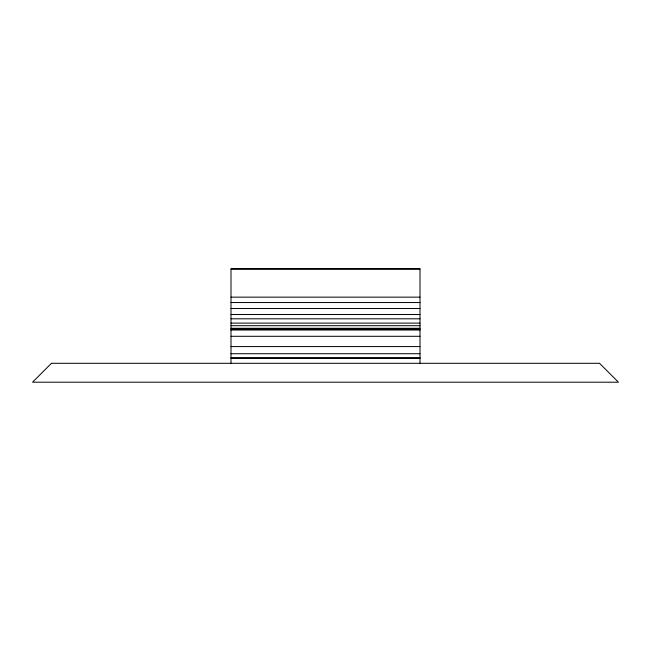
<?xml version="1.0" encoding="UTF-8"?>
<svg xmlns="http://www.w3.org/2000/svg" width="651" height="651" viewBox="0 0 651 651"><rect width="100%" height="100%" fill="white"/><g stroke="black" fill="none" stroke-linecap="round" stroke-linejoin="round"><path stroke-width="0.98" d="M230.999 269.075L420.001 269.075M230.999 297.149L420.001 297.149M230.999 302.536L420.001 302.536M230.999 308.517L420.001 308.517M230.999 314.506L420.001 314.506M230.999 318.803L420.001 318.803M230.999 323.108L420.001 323.108M230.999 325.695L420.001 325.695M230.999 328.283L420.001 328.283M230.999 329.154L420.001 329.154M230.999 330.016L420.001 330.016M230.999 336.298L420.001 336.298M230.999 346.576L420.001 346.576M230.999 353.713L420.001 353.713M230.999 357.684L420.001 357.684M230.999 358.367L420.001 358.367M420.001 363.299L420.001 268.798L230.999 268.798L230.999 363.299M51.453 363.299L32.55 382.202L618.45 382.202L599.547 363.299L51.453 363.299"/></g></svg>
